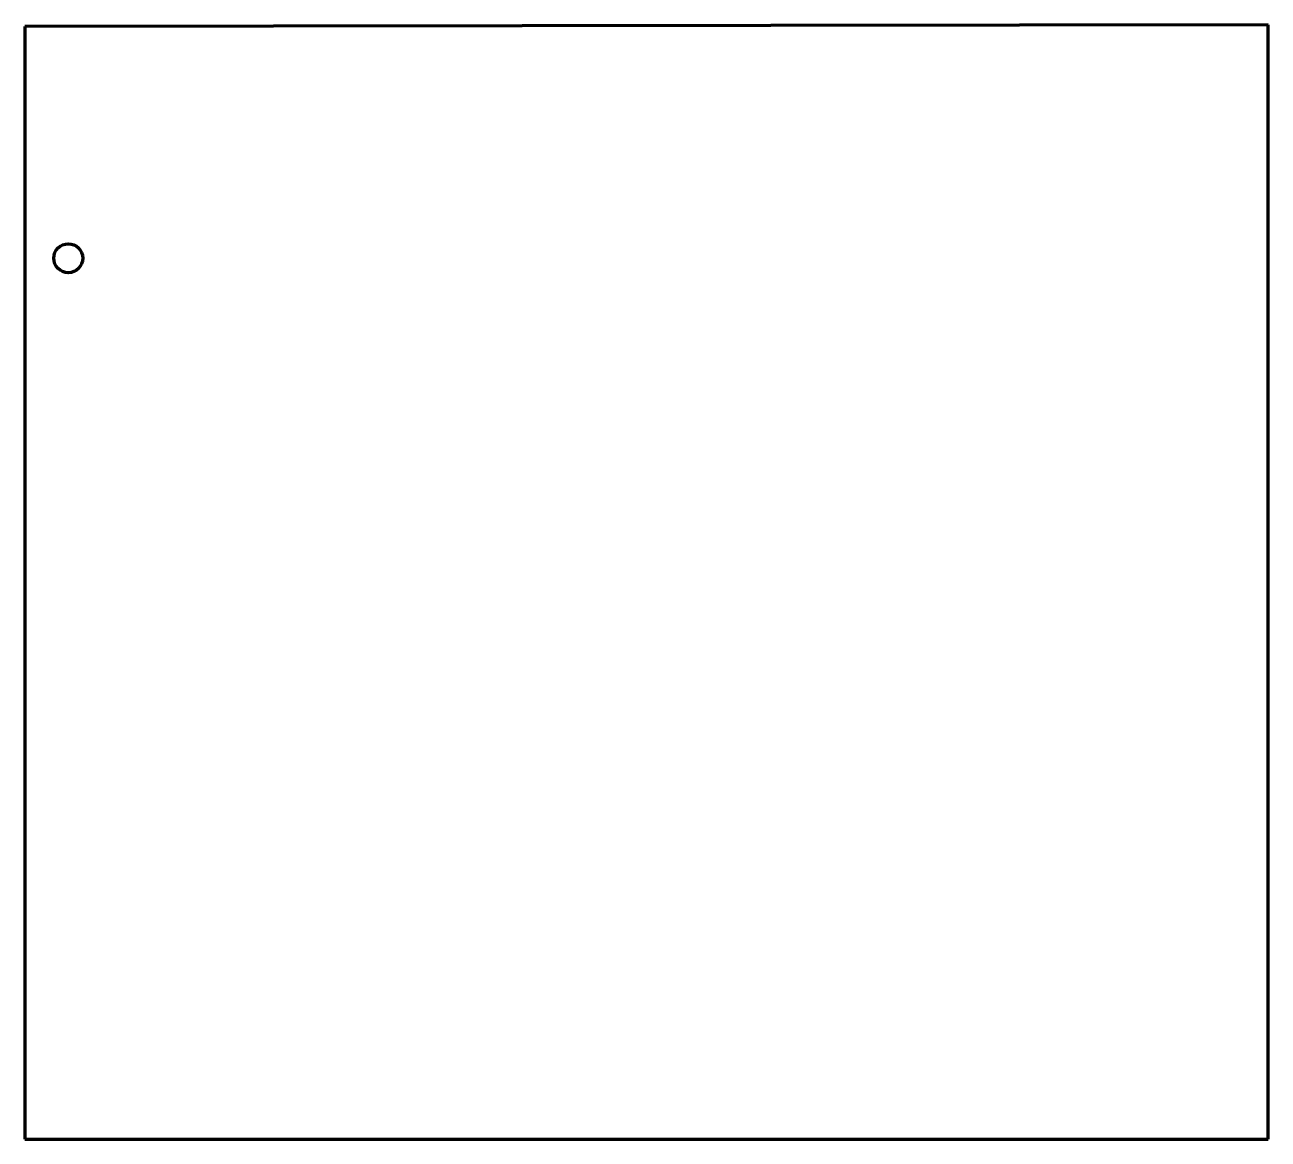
# Model space of a CAD drawing. Header units: inches. Extents: x 0 to 42.9, y 0 to 38.5.
import ezdxf

# ---------------------------------------------------------------- set-up
doc = ezdxf.new("R2010")
doc.units = ezdxf.units.IN
doc.header["$MEASUREMENT"] = 0
doc.layers.add('1', color=7, linetype='Continuous')

msp = doc.modelspace()

# ---------------------------------------------------------------- linework, layer by layer
at = {"color": 7, "lineweight": 90}
for p, q in [((42.9375, 38.5), (0, 38.4375)), ((0, 38.4375), (0, 0)), ((42.9375, 0), (42.9375, 38.5)), ((0, 0), (42.9375, 0))]:
    msp.add_line(p, q, dxfattribs=at)
at = {"layer": '1', "color": 1, "lineweight": 90}
msp.add_circle((1.5, 30.4375), 0.5, dxfattribs=at)

doc.saveas('drawing.dxf')
